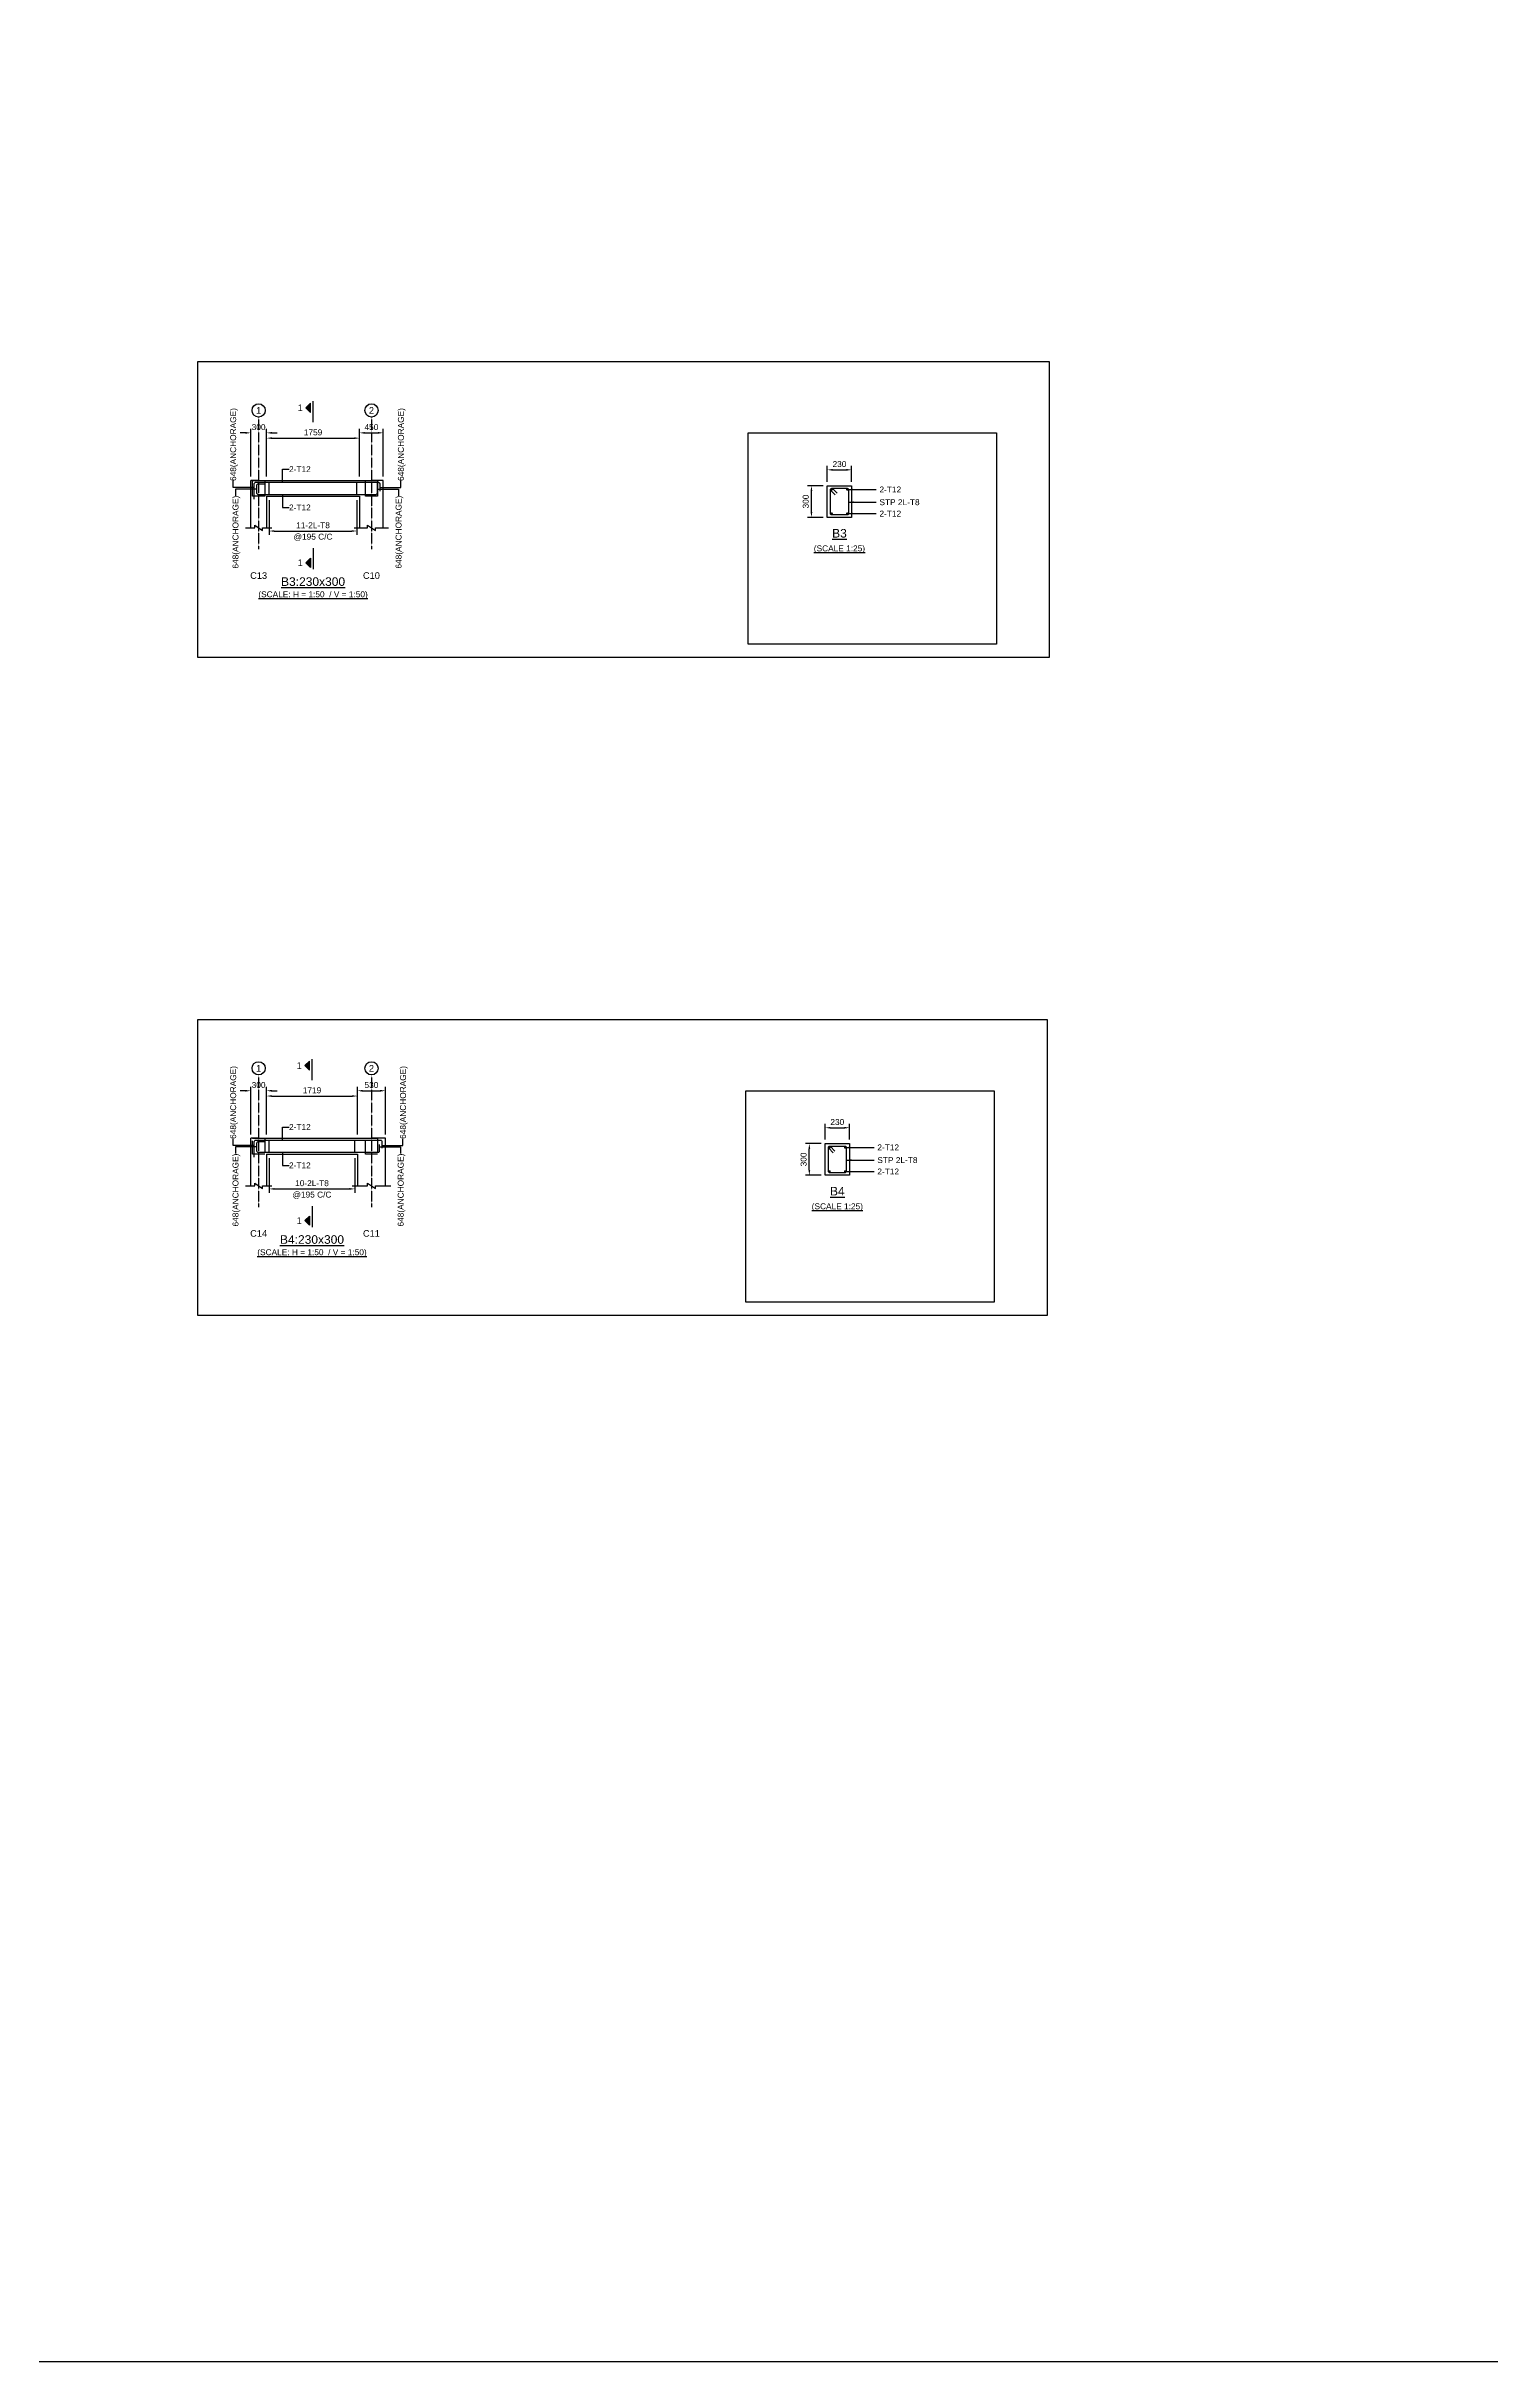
# Model space of a CAD drawing. Header units: inches. Extents: x -816171 to 9366335, y -450961 to 689132.
# Drawn here: x 2146827 to 2201482, y 141360 to 228992 of the extents above; entities that cross this region are included whole.
import ezdxf
from ezdxf.enums import TextEntityAlignment as Align

# ---------------------------------------------------------------- set-up
doc = ezdxf.new("R2010")
doc.units = ezdxf.units.IN
doc.header["$MEASUREMENT"] = 0
doc.linetypes.add('SCCenter', pattern=[1.2, 0.5, -0.3, 0.1, -0.3])
doc.linetypes.add('SCHidden', pattern=[1000, 500, -500])
for name, color, linetype in [('Concrete Line', 2, 'Continuous'), ('Cut Line', 31, 'Continuous'), ('Dimension', 31, 'Continuous'), ('Grid', 8, 'Continuous'), ('Labels', 4, 'Continuous'), ('Labels_Support', 4, 'Continuous'), ('Link', 225, 'Continuous'), ('Reinforcement', 130, 'Continuous'), ('Schedule Border', 60, 'Continuous'), ('Section Mark', 5, 'Continuous'), ('Solid', 25, 'Continuous'), ('Text', 31, 'Continuous'), ('Text_Scale', 31, 'Continuous')]:
    doc.layers.add(name, color=color, linetype=linetype)
doc.styles.add('SC-SansSerif', font='SansSerif')
doc.styles.get("Standard").update_dxf_attribs({"font": 'txt.shx'})
doc.dimstyles.new('SCBBSDimStyl', dxfattribs={"dimtxt": 225, "dimasz": 200, "dimexe": 150, "dimexo": 150, "dimgap": 100, "dimtad": 1, "dimtoh": 1, "dimdec": 0, "dimzin": 0, "dimdsep": 46, "dimtxsty": 'SC-SansSerif', "dimcen": 0.09, "dimclrd": 8, "dimclre": 8, "dimclrt": 31, "dimadec": 0, "dimazin": 0, "dimtfac": 1, "dimtdec": 0, "dimtix": 1, "dimtofl": 0, "dimtmove": 0, "dimatfit": 3, "dimfxl": 1, "dimtolj": 1, "dimtzin": 0, "dimarcsym": 0})
doc.dimstyles.get("Standard").update_dxf_attribs({"dimtxt": 0.18, "dimasz": 0.18, "dimexe": 0.18, "dimexo": 0.0625, "dimgap": 0.09, "dimtad": 0, "dimtih": 1, "dimtoh": 1, "dimdec": 4, "dimzin": 0, "dimdsep": 46, "dimtxsty": 'Standard', "dimcen": 0.09, "dimadec": 0, "dimazin": 0, "dimtfac": 1, "dimtdec": 4, "dimtofl": 0, "dimtmove": 0, "dimatfit": 3, "dimfxl": 1, "dimtolj": 1, "dimtzin": 0, "dimarcsym": 0})

# ---------------------------------------------------------------- blocks, each defined once
blk = doc.blocks.new('*D726')
at = {"layer": 'DEFPOINTS', "color": 0, "transparency": 16777216}
for p in [(2155261, 211962), (2158579, 211962), (2158579, 210647)]:
    blk.add_point(p, dxfattribs=at)
at = {"layer": 'Dimension', "color": 8, "lineweight": -2, "transparency": 16777216}
for p, q in [((2155261, 211812), (2155261, 210497)), ((2158579, 211812), (2158579, 210497)), ((2155461, 210647), (2158379, 210647))]:
    blk.add_line(p, q, dxfattribs=at)
at = {"layer": 'Dimension', "color": 8, "transparency": 16777216}
for points in [[(2155461, 210680), (2155461, 210613), (2155261, 210647)], [(2158379, 210680), (2158379, 210613), (2158579, 210647)]]:
    blk.add_solid(points, dxfattribs=at)
at = {"layer": 'Dimension', "color": 31, "transparency": 16777216, "char_height": 225, "attachment_point": 5, "style": 'SC-SansSerif'}
for s, insert in [('\\A1;@195 C/C', (2156920, 210410)), ('\\A1;11-2L-T8', (2156920, 210863))]:
    blk.add_mtext(s, dxfattribs=dict(at, insert=insert))
blk = doc.blocks.new('*D727')
at = {"layer": 'DEFPOINTS', "color": 0, "transparency": 16777216}
for p in [(2177299, 212962), (2176379, 212362), (2177299, 212362)]:
    blk.add_point(p, dxfattribs=at)
at = {"layer": 'Dimension', "color": 8, "lineweight": -2, "transparency": 16777216}
for p, q in [((2176379, 212512), (2176379, 213112)), ((2176579, 212962), (2177099, 212962)), ((2177299, 212512), (2177299, 213112))]:
    blk.add_line(p, q, dxfattribs=at)
at = {"layer": 'Dimension', "color": 8, "transparency": 16777216}
for points in [[(2176579, 212995), (2176579, 212928), (2176379, 212962)], [(2177099, 212995), (2177099, 212928), (2177299, 212962)]]:
    blk.add_solid(points, dxfattribs=at)
at = {"layer": 'Dimension', "color": 31, "transparency": 16777216, "insert": (2176839, 213178), "char_height": 225, "attachment_point": 5, "style": 'SC-SansSerif'}
blk.add_mtext('\\A1;230', dxfattribs=at)
blk = doc.blocks.new('*D728')
at = {"layer": 'DEFPOINTS', "color": 0, "transparency": 16777216}
for p in [(2175779, 212362), (2176379, 212362), (2176379, 211162)]:
    blk.add_point(p, dxfattribs=at)
at = {"layer": 'Dimension', "color": 8, "lineweight": -2, "transparency": 16777216}
for p, q in [((2176229, 212362), (2175629, 212362)), ((2175779, 211362), (2175779, 212162)), ((2176229, 211162), (2175629, 211162))]:
    blk.add_line(p, q, dxfattribs=at)
at = {"layer": 'Dimension', "color": 8, "transparency": 16777216}
for points in [[(2175746, 212162), (2175813, 212162), (2175779, 212362)], [(2175746, 211362), (2175813, 211362), (2175779, 211162)]]:
    blk.add_solid(points, dxfattribs=at)
at = {"layer": 'Dimension', "color": 31, "transparency": 16777216, "insert": (2175563, 211762), "char_height": 225, "attachment_point": 5, "rotation": 90, "style": 'SC-SansSerif'}
blk.add_mtext('\\A1;300', dxfattribs=at)
blk = doc.blocks.new('*D729')
at = {"layer": 'DEFPOINTS', "color": 0, "transparency": 16777216}
for p in [(2158679, 214162), (2155161, 212562), (2158679, 212562)]:
    blk.add_point(p, dxfattribs=at)
at = {"layer": 'Dimension', "color": 8, "lineweight": -2, "transparency": 16777216}
for p, q in [((2155161, 212712), (2155161, 214312)), ((2155361, 214162), (2158479, 214162)), ((2158679, 212712), (2158679, 214312))]:
    blk.add_line(p, q, dxfattribs=at)
at = {"layer": 'Dimension', "color": 8, "transparency": 16777216}
for points in [[(2155361, 214195), (2155361, 214128), (2155161, 214162)], [(2158479, 214195), (2158479, 214128), (2158679, 214162)]]:
    blk.add_solid(points, dxfattribs=at)
at = {"layer": 'Dimension', "color": 31, "transparency": 16777216, "insert": (2156920, 214378), "char_height": 225, "attachment_point": 5, "style": 'SC-SansSerif'}
blk.add_mtext('\\A1;1759', dxfattribs=at)
blk = doc.blocks.new('*D730')
at = {"layer": 'DEFPOINTS', "color": 0, "transparency": 16777216}
for p in [(2155161, 214362), (2154561, 212562), (2155161, 212562)]:
    blk.add_point(p, dxfattribs=at)
at = {"layer": 'Dimension', "color": 8, "lineweight": -2, "transparency": 16777216}
for p, q in [((2154361, 214362), (2154161, 214362)), ((2154561, 212712), (2154561, 214512)), ((2155161, 212712), (2155161, 214512)), ((2155361, 214362), (2155561, 214362))]:
    blk.add_line(p, q, dxfattribs=at)
at = {"layer": 'Dimension', "color": 8, "transparency": 16777216}
for points in [[(2154361, 214395), (2154361, 214328), (2154561, 214362)], [(2155361, 214395), (2155361, 214328), (2155161, 214362)]]:
    blk.add_solid(points, dxfattribs=at)
at = {"layer": 'Dimension', "color": 31, "transparency": 16777216, "insert": (2154861, 214578), "char_height": 225, "attachment_point": 5, "style": 'SC-SansSerif'}
blk.add_mtext('\\A1;300', dxfattribs=at)
blk = doc.blocks.new('*D731')
at = {"layer": 'DEFPOINTS', "color": 0, "transparency": 16777216}
for p in [(2159579, 214362), (2158679, 212562), (2159579, 212562)]:
    blk.add_point(p, dxfattribs=at)
at = {"layer": 'Dimension', "color": 8, "lineweight": -2, "transparency": 16777216}
for p, q in [((2158679, 212712), (2158679, 214512)), ((2158879, 214362), (2159379, 214362)), ((2159579, 212712), (2159579, 214512))]:
    blk.add_line(p, q, dxfattribs=at)
at = {"layer": 'Dimension', "color": 8, "transparency": 16777216}
for points in [[(2158879, 214395), (2158879, 214328), (2158679, 214362)], [(2159379, 214395), (2159379, 214328), (2159579, 214362)]]:
    blk.add_solid(points, dxfattribs=at)
at = {"layer": 'Dimension', "color": 31, "transparency": 16777216, "insert": (2159129, 214578), "char_height": 225, "attachment_point": 5, "style": 'SC-SansSerif'}
blk.add_mtext('\\A1;450', dxfattribs=at)
blk = doc.blocks.new('*D732')
at = {"layer": 'DEFPOINTS', "color": 0, "transparency": 16777216}
for p in [(2155261, 187062), (2158499, 187062), (2158499, 185747)]:
    blk.add_point(p, dxfattribs=at)
at = {"layer": 'Dimension', "color": 8, "lineweight": -2, "transparency": 16777216}
for p, q in [((2155261, 186912), (2155261, 185597)), ((2158499, 186912), (2158499, 185597)), ((2155461, 185747), (2158299, 185747))]:
    blk.add_line(p, q, dxfattribs=at)
at = {"layer": 'Dimension', "color": 8, "transparency": 16777216}
for points in [[(2155461, 185780), (2155461, 185713), (2155261, 185747)], [(2158299, 185780), (2158299, 185713), (2158499, 185747)]]:
    blk.add_solid(points, dxfattribs=at)
at = {"layer": 'Dimension', "color": 31, "transparency": 16777216, "char_height": 225, "attachment_point": 5, "style": 'SC-SansSerif'}
for s, insert in [('\\A1;10-2L-T8', (2156880, 185963)), ('\\A1;@195 C/C', (2156880, 185510))]:
    blk.add_mtext(s, dxfattribs=dict(at, insert=insert))
blk = doc.blocks.new('*D721')
at = {"layer": 'DEFPOINTS', "color": 0, "transparency": 16777216}
for p in [(2177219, 188062), (2176299, 187462), (2177219, 187462)]:
    blk.add_point(p, dxfattribs=at)
at = {"layer": 'Dimension', "color": 8, "lineweight": -2, "transparency": 16777216}
for p, q in [((2176299, 187612), (2176299, 188212)), ((2176499, 188062), (2177019, 188062)), ((2177219, 187612), (2177219, 188212))]:
    blk.add_line(p, q, dxfattribs=at)
at = {"layer": 'Dimension', "color": 8, "transparency": 16777216}
for points in [[(2176499, 188095), (2176499, 188028), (2176299, 188062)], [(2177019, 188095), (2177019, 188028), (2177219, 188062)]]:
    blk.add_solid(points, dxfattribs=at)
at = {"layer": 'Dimension', "color": 31, "transparency": 16777216, "insert": (2176759, 188278), "char_height": 225, "attachment_point": 5, "style": 'SC-SansSerif'}
blk.add_mtext('\\A1;230', dxfattribs=at)
blk = doc.blocks.new('*D722')
at = {"layer": 'DEFPOINTS', "color": 0, "transparency": 16777216}
for p in [(2175699, 187462), (2176299, 187462), (2176299, 186262)]:
    blk.add_point(p, dxfattribs=at)
at = {"layer": 'Dimension', "color": 8, "lineweight": -2, "transparency": 16777216}
for p, q in [((2176149, 187462), (2175549, 187462)), ((2175699, 186462), (2175699, 187262)), ((2176149, 186262), (2175549, 186262))]:
    blk.add_line(p, q, dxfattribs=at)
at = {"layer": 'Dimension', "color": 8, "transparency": 16777216}
for points in [[(2175666, 187262), (2175733, 187262), (2175699, 187462)], [(2175666, 186462), (2175733, 186462), (2175699, 186262)]]:
    blk.add_solid(points, dxfattribs=at)
at = {"layer": 'Dimension', "color": 31, "transparency": 16777216, "insert": (2175483, 186862), "char_height": 225, "attachment_point": 5, "rotation": 90, "style": 'SC-SansSerif'}
blk.add_mtext('\\A1;300', dxfattribs=at)
blk = doc.blocks.new('*D723')
at = {"layer": 'DEFPOINTS', "color": 0, "transparency": 16777216}
for p in [(2158599, 189262), (2155161, 187662), (2158599, 187662)]:
    blk.add_point(p, dxfattribs=at)
at = {"layer": 'Dimension', "color": 8, "lineweight": -2, "transparency": 16777216}
for p, q in [((2155161, 187812), (2155161, 189412)), ((2158599, 187812), (2158599, 189412)), ((2155361, 189262), (2158399, 189262))]:
    blk.add_line(p, q, dxfattribs=at)
at = {"layer": 'Dimension', "color": 8, "transparency": 16777216}
for points in [[(2155361, 189295), (2155361, 189228), (2155161, 189262)], [(2158399, 189295), (2158399, 189228), (2158599, 189262)]]:
    blk.add_solid(points, dxfattribs=at)
at = {"layer": 'Dimension', "color": 31, "transparency": 16777216, "insert": (2156880, 189478), "char_height": 225, "attachment_point": 5, "style": 'SC-SansSerif'}
blk.add_mtext('\\A1;1719', dxfattribs=at)
blk = doc.blocks.new('*D724')
at = {"layer": 'DEFPOINTS', "color": 0, "transparency": 16777216}
for p in [(2155161, 189462), (2154561, 187662), (2155161, 187662)]:
    blk.add_point(p, dxfattribs=at)
at = {"layer": 'Dimension', "color": 8, "lineweight": -2, "transparency": 16777216}
for p, q in [((2154361, 189462), (2154161, 189462)), ((2154561, 187812), (2154561, 189612)), ((2155161, 187812), (2155161, 189612)), ((2155361, 189462), (2155561, 189462))]:
    blk.add_line(p, q, dxfattribs=at)
at = {"layer": 'Dimension', "color": 8, "transparency": 16777216}
for points in [[(2154361, 189495), (2154361, 189428), (2154561, 189462)], [(2155361, 189495), (2155361, 189428), (2155161, 189462)]]:
    blk.add_solid(points, dxfattribs=at)
at = {"layer": 'Dimension', "color": 31, "transparency": 16777216, "insert": (2154861, 189678), "char_height": 225, "attachment_point": 5, "style": 'SC-SansSerif'}
blk.add_mtext('\\A1;300', dxfattribs=at)
blk = doc.blocks.new('*D725')
at = {"layer": 'DEFPOINTS', "color": 0, "transparency": 16777216}
for p in [(2159659, 189462), (2158599, 187662), (2159659, 187662)]:
    blk.add_point(p, dxfattribs=at)
at = {"layer": 'Dimension', "color": 8, "lineweight": -2, "transparency": 16777216}
for p, q in [((2158599, 187812), (2158599, 189612)), ((2158799, 189462), (2159459, 189462)), ((2159659, 187812), (2159659, 189612))]:
    blk.add_line(p, q, dxfattribs=at)
at = {"layer": 'Dimension', "color": 8, "transparency": 16777216}
for points in [[(2158799, 189495), (2158799, 189428), (2158599, 189462)], [(2159459, 189495), (2159459, 189428), (2159659, 189462)]]:
    blk.add_solid(points, dxfattribs=at)
at = {"layer": 'Dimension', "color": 31, "transparency": 16777216, "insert": (2159129, 189678), "char_height": 225, "attachment_point": 5, "style": 'SC-SansSerif'}
blk.add_mtext('\\A1;530', dxfattribs=at)

msp = doc.modelspace()

# ---------------------------------------------------------------- hatches: boundary and pattern name
at = {"layer": 'Solid'}
for points in [[(2156820.39334, 215486.73918), (2156645.39334, 215311.73918), (2156820.39334, 215136.73918), (2156820.39334, 215486.73918)], [(2156820.39334, 209271.73918), (2156645.39334, 209446.73918), (2156820.39334, 209621.73918), (2156820.39334, 209271.73918)], [(2156780.39334, 190586.73918), (2156605.39334, 190411.73918), (2156780.39334, 190236.73918), (2156780.39334, 190586.73918)], [(2156780.39334, 184371.73918), (2156605.39334, 184546.73918), (2156780.39334, 184721.73918), (2156780.39334, 184371.73918)]]:
    msp.add_hatch(color=256, dxfattribs=at).paths.add_polyline_path(points, flags=0)

# ---------------------------------------------------------------- linework, layer by layer
msp.add_lwpolyline([(2000412.32625, 318372.88978), (2348618.24071, 318372.88978), (2348618.24071, 141360.22388), (2000412.32625, 141360.22388)], close=True)
at = {"layer": 'Concrete Line'}
for p, q in [((2154561.39334, 210761.73918), (2154561.39334, 212561.73918)), ((2154861.39334, 212561.73918), (2154561.39334, 212561.73918)), ((2159579.39334, 212561.73918), (2159129.39334, 212561.73918)), ((2159579.39334, 210761.73918), (2159579.39334, 212561.73918)), ((2155161.39334, 211961.73918), (2155161.39334, 210761.73918)), ((2158679.39334, 211961.73918), (2158679.39334, 210761.73918)), ((2154561.39334, 185861.73918), (2154561.39334, 187661.73918)), ((2154861.39334, 187661.73918), (2154561.39334, 187661.73918)), ((2159659.39334, 187661.73918), (2159129.39334, 187661.73918)), ((2159659.39334, 185861.73918), (2159659.39334, 187661.73918)), ((2155161.39334, 187061.73918), (2155161.39334, 185861.73918)), ((2158599.39334, 187061.73918), (2158599.39334, 185861.73918))]:
    msp.add_line(p, q, dxfattribs=at)
for points in [[(2154631.39334, 212561.73918), (2155091.39334, 212561.73918), (2155091.39334, 212561.73918), (2155091.39334, 211961.73918), (2155091.39334, 211961.73918), (2154631.39334, 211961.73918), (2154631.39334, 211961.73918), (2154631.39334, 212561.73918)], [(2158899.39334, 212561.73918), (2159359.39334, 212561.73918), (2159359.39334, 212561.73918), (2159359.39334, 211961.73918), (2159359.39334, 211961.73918), (2158899.39334, 211961.73918), (2158899.39334, 211961.73918), (2158899.39334, 212561.73918)], [(2176379.39334, 212361.73918), (2177299.39334, 212361.73918), (2177299.39334, 211161.73918), (2176379.39334, 211161.73918)], [(2176299.39334, 187461.73918), (2177219.39334, 187461.73918), (2177219.39334, 186261.73918), (2176299.39334, 186261.73918)]]:
    msp.add_lwpolyline(points, close=True, dxfattribs=at)
for points in [[(2154861.39334, 212561.73918), (2159129.39334, 212561.73918)], [(2155161.39334, 211961.73918), (2158679.39334, 211961.73918)], [(2154861.39334, 187661.73918), (2159129.39334, 187661.73918)], [(2155161.39334, 187061.73918), (2158599.39334, 187061.73918)]]:
    msp.add_lwpolyline(points, dxfattribs=at)
at = {"layer": 'Concrete Line', "linetype": 'SCHidden'}
for points in [[(2154631.39334, 187661.73918), (2155091.39334, 187661.73918), (2155091.39334, 187661.73918), (2155091.39334, 187061.73918), (2155091.39334, 187061.73918), (2154631.39334, 187061.73918), (2154631.39334, 187061.73918), (2154631.39334, 187661.73918)], [(2158899.39334, 187661.73918), (2159359.39334, 187661.73918), (2159359.39334, 187661.73918), (2159359.39334, 187061.73918), (2159359.39334, 187061.73918), (2158899.39334, 187061.73918), (2158899.39334, 187061.73918), (2158899.39334, 187661.73918)]]:
    msp.add_lwpolyline(points, close=True, dxfattribs=at)
at = {"layer": 'Cut Line'}
for points in [[(2154361.39334, 210761.73918), (2154711.39334, 210761.73918), (2154711.39334, 210861.73918), (2155011.39334, 210661.73918), (2155011.39334, 210761.73918), (2155361.39334, 210761.73918)], [(2158479.39334, 210761.73918), (2158979.39334, 210761.73918), (2158979.39334, 210861.73918), (2159279.39334, 210661.73918), (2159279.39334, 210761.73918), (2159779.39334, 210761.73918)], [(2154361.39334, 185861.73918), (2154711.39334, 185861.73918), (2154711.39334, 185961.73918), (2155011.39334, 185761.73918), (2155011.39334, 185861.73918), (2155361.39334, 185861.73918)], [(2158399.39334, 185861.73918), (2158979.39334, 185861.73918), (2158979.39334, 185961.73918), (2159279.39334, 185761.73918), (2159279.39334, 185861.73918), (2159859.39334, 185861.73918)]]:
    msp.add_lwpolyline(points, dxfattribs=at)
at = {"layer": 'Grid', "linetype": 'SCCenter'}
for p, q in [((2154861.39334, 214961.73918), (2154861.39334, 209961.73918)), ((2159129.39334, 214961.73918), (2159129.39334, 209961.73918)), ((2154861.39334, 190061.73918), (2154861.39334, 185061.73918)), ((2159129.39334, 190061.73918), (2159129.39334, 185061.73918))]:
    msp.add_line(p, q, dxfattribs=at)
at = {"layer": 'Grid'}
for centre in [(2154861.39334, 215211.73918), (2159129.39334, 215211.73918), (2154861.39334, 190311.73918), (2159129.39334, 190311.73918)]:
    msp.add_circle(centre, 250, dxfattribs=at)
at = {"layer": 'Link'}
for p, q in [((2155261.39334, 212021.73918), (2155261.39334, 212501.73918)), ((2158579.39334, 212021.73918), (2158579.39334, 212501.73918)), ((2155261.39334, 187121.73918), (2155261.39334, 187601.73918)), ((2158499.39334, 187121.73918), (2158499.39334, 187601.73918))]:
    msp.add_line(p, q, dxfattribs=at)
for points in [[(2176682.57205, 212015.50664), (2176512.86643, 212185.21227, -0.6681786379), (2176545.39334, 212263.73918), (2177133.39334, 212263.73918, -0.4142135624), (2177179.39334, 212217.73918), (2177179.39334, 211305.73918, -0.4142135624), (2177133.39334, 211259.73918), (2176545.39334, 211259.73918, -0.4142135624), (2176499.39334, 211305.73918), (2176499.39334, 212217.73918, -0.6681786379), (2176577.92025, 212250.2661), (2176747.62588, 212080.56047)], [(2176602.57205, 187115.50664), (2176432.86643, 187285.21227, -0.6681786379), (2176465.39334, 187363.73918), (2177053.39334, 187363.73918, -0.4142135624), (2177099.39334, 187317.73918), (2177099.39334, 186405.73918, -0.4142135624), (2177053.39334, 186359.73918), (2176465.39334, 186359.73918, -0.4142135624), (2176419.39334, 186405.73918), (2176419.39334, 187317.73918, -0.6681786379), (2176497.92025, 187350.2661), (2176667.62588, 187180.56047)]]:
    msp.add_lwpolyline(points, format="xyb", dxfattribs=at)
at = {"layer": 'Reinforcement'}
for points in [[(2154697.39334, 211849.73918), (2154697.39334, 212439.73918, -0.4142135624), (2154747.39334, 212489.73918), (2159393.39334, 212489.73918, -0.4142135624), (2159443.39334, 212439.73918), (2159443.39334, 212149.73918)], [(2155085.39334, 212425.73918), (2154835.39334, 212425.73918, 0.4142135624), (2154785.39334, 212375.73918), (2154785.39334, 212083.73918, 0.4142135624), (2154835.39334, 212033.73918), (2159305.39334, 212033.73918, 0.4142135624), (2159355.39334, 212083.73918), (2159355.39334, 212461.73918)], [(2154697.39334, 186949.73918), (2154697.39334, 187539.73918, -0.4142135624), (2154747.39334, 187589.73918), (2159473.39334, 187589.73918, -0.4142135624), (2159523.39334, 187539.73918), (2159523.39334, 187289.73918)], [(2155085.39334, 187525.73918), (2154835.39334, 187525.73918, 0.4142135624), (2154785.39334, 187475.73918), (2154785.39334, 187183.73918, 0.4142135624), (2154835.39334, 187133.73918), (2159385.39334, 187133.73918, 0.4142135624), (2159435.39334, 187183.73918), (2159435.39334, 187433.73918)]]:
    msp.add_lwpolyline(points, format="xyb", dxfattribs=at)
at = {"layer": 'Reinforcement', "const_width": 46}
for points in [[(2176522.39334, 212217.73918, 1), (2176568.39334, 212217.73918, 1)], [(2177110.39334, 212217.73918, 1), (2177156.39334, 212217.73918, 1)], [(2176522.39334, 211305.73918, 1), (2176568.39334, 211305.73918, 1)], [(2177110.39334, 211305.73918, 1), (2177156.39334, 211305.73918, 1)], [(2176442.39334, 187317.73918, 1), (2176488.39334, 187317.73918, 1)], [(2177030.39334, 187317.73918, 1), (2177076.39334, 187317.73918, 1)], [(2176442.39334, 186405.73918, 1), (2176488.39334, 186405.73918, 1)], [(2177030.39334, 186405.73918, 1), (2177076.39334, 186405.73918, 1)]]:
    msp.add_lwpolyline(points, format="xyb", close=True, dxfattribs=at)
at = {"layer": 'Schedule Border'}
for points in [[(2152561.39334, 217061.73918), (2184779.39334, 217061.73918), (2184779.39334, 205861.73918), (2152561.39334, 205861.73918)], [(2173379.39334, 214361.73918), (2182779.39334, 214361.73918), (2182779.39334, 206361.73918), (2173379.39334, 206361.73918)], [(2152561.39334, 192161.73918), (2184699.39334, 192161.73918), (2184699.39334, 180961.73918), (2152561.39334, 180961.73918)], [(2173299.39334, 189461.73918), (2182699.39334, 189461.73918), (2182699.39334, 181461.73918), (2173299.39334, 181461.73918)]]:
    msp.add_lwpolyline(points, close=True, dxfattribs=at)
at = {"layer": 'Section Mark'}
for points in [[(2156820.39334, 215486.73918), (2156645.39334, 215311.73918), (2156820.39334, 215136.73918), (2156820.39334, 215486.73918)], [(2156920.39334, 214761.73918), (2156920.39334, 215561.73918)], [(2156820.39334, 209271.73918), (2156645.39334, 209446.73918), (2156820.39334, 209621.73918), (2156820.39334, 209271.73918)], [(2156920.39334, 209996.73918), (2156920.39334, 209196.73918)], [(2156780.39334, 190586.73918), (2156605.39334, 190411.73918), (2156780.39334, 190236.73918), (2156780.39334, 190586.73918)], [(2156880.39334, 189861.73918), (2156880.39334, 190661.73918)], [(2156880.39334, 185096.73918), (2156880.39334, 184296.73918)], [(2156780.39334, 184371.73918), (2156605.39334, 184546.73918), (2156780.39334, 184721.73918), (2156780.39334, 184371.73918)]]:
    msp.add_lwpolyline(points, dxfattribs=at)

# ---------------------------------------------------------------- texts
at = {"layer": 'Grid', "style": 'SC-SansSerif'}
for s, p in [('1', (2154861.39334, 215211.73918)), ('2', (2159129.39334, 215211.73918)), ('1', (2154861.39334, 190311.73918)), ('2', (2159129.39334, 190311.73918))]:
    msp.add_text(s, height=250, dxfattribs=at).set_placement(p, align=Align.MIDDLE)
at = {"layer": 'Labels', "style": 'SC-SansSerif'}
for s, p in [('%%uB3', (2176839.39334, 210561.73918)), ('%%uB4', (2176759.39334, 185661.73918))]:
    msp.add_text(s, height=325, dxfattribs=at).set_placement(p, align=Align.MIDDLE)
for s, p in [('%%uB3:230x300', (2156920.39334, 208471.73918)), ('%%uB4:230x300', (2156880.39334, 183571.73918))]:
    msp.add_text(s, height=325, dxfattribs=at).set_placement(p, align=Align.BOTTOM_CENTER)
at = {"layer": 'Labels_Support', "style": 'SC-SansSerif'}
for s, p in [('C13', (2154861.39334, 208761.73918)), ('C10', (2159129.39334, 208761.73918)), ('C14', (2154861.39334, 183861.73918)), ('C11', (2159129.39334, 183861.73918))]:
    msp.add_text(s, height=250, dxfattribs=at).set_placement(p, align=Align.BOTTOM_CENTER)
at = {"layer": 'Section Mark', "style": 'SC-SansSerif'}
for p in [(2156532.89334, 215311.73918), (2156532.89334, 209446.73918), (2156492.89334, 190411.73918), (2156492.89334, 184546.73918)]:
    msp.add_text('1', height=250, dxfattribs=at).set_placement(p, align=Align.MIDDLE_RIGHT)
at = {"layer": 'Text', "style": 'SC-SansSerif'}
for p in [(2153897.39334, 212539.73918), (2160243.39334, 212539.73918), (2153897.39334, 187639.73918), (2160323.39334, 187639.73918)]:
    msp.add_text('648(ANCHORAGE)', height=225, rotation=90, dxfattribs=at).set_placement(p, align=Align.MIDDLE_LEFT)
for s, p in [('2-T12', (2156011.39334, 212986.73918)), ('2-T12', (2178353.39334, 212217.73918)), ('2-T12', (2156011.39334, 211536.73918)), ('STP 2L-T8', (2178353.39334, 211737.73918)), ('2-T12', (2178353.39334, 211305.73918)), ('2-T12', (2156011.39334, 188086.73918)), ('2-T12', (2156011.39334, 186636.73918)), ('STP 2L-T8', (2178273.39334, 186837.73918)), ('2-T12', (2178273.39334, 187317.73918)), ('2-T12', (2178273.39334, 186405.73918))]:
    msp.add_text(s, height=225, dxfattribs=at).set_placement(p, align=Align.MIDDLE_LEFT)
for p in [(2153985.39334, 211983.73918), (2160155.39334, 211983.73918), (2153985.39334, 187083.73918), (2160235.39334, 187083.73918)]:
    msp.add_text('648(ANCHORAGE)', height=225, rotation=90, dxfattribs=at).set_placement(p, align=Align.MIDDLE_RIGHT)
for p in [(2176839.39334, 209961.73918), (2176759.39334, 185061.73918)]:
    msp.add_text('%%u(SCALE 1:25)', height=225, dxfattribs=at).set_placement(p, align=Align.MIDDLE)
at = {"layer": 'Text_Scale', "style": 'SC-SansSerif'}
for p in [(2156920.39334, 208071.73918), (2156880.39334, 183171.73918)]:
    msp.add_text('%%u(SCALE: H = 1:50  / V = 1:50)', height=225, dxfattribs=at).set_placement(p, align=Align.BOTTOM_CENTER)

# ---------------------------------------------------------------- dimensions: what is measured, and where the dimension line sits
at = {"layer": 'Dimension'}
for base, p1, p2, text, picture, middle in [((2155161.39334, 214361.73918), (2154561.39334, 212561.73918), (2155161.39334, 212561.73918), '300', '*D730', (2154861.39334, 214577.78857)), ((2159579.39334, 214361.73918), (2158679.39334, 212561.73918), (2159579.39334, 212561.73918), '450', '*D731', (2159129.39334, 214577.63425)), ((2158679.39334, 214161.73918), (2155161.39334, 212561.73918), (2158679.39334, 212561.73918), '1759', '*D729', (2156920.39334, 214377.63425)), ((2158579.39334, 210646.73918), (2155261.39334, 211961.73918), (2158579.39334, 211961.73918), '11-2L-T8\\X@195 C/C', '*D726', (2156920.39334, 210646.73918)), ((2155161.39334, 189461.73918), (2154561.39334, 187661.73918), (2155161.39334, 187661.73918), '300', '*D724', (2154861.39334, 189677.78857)), ((2158599.39334, 189261.73918), (2155161.39334, 187661.73918), (2158599.39334, 187661.73918), '1719', '*D723', (2156880.39334, 189477.63425)), ((2159659.39334, 189461.73918), (2158599.39334, 187661.73918), (2159659.39334, 187661.73918), '530', '*D725', (2159129.39334, 189677.78857)), ((2158499.39334, 185746.73918), (2155261.39334, 187061.73918), (2158499.39334, 187061.73918), '10-2L-T8\\X@195 C/C', '*D732', (2156880.39334, 185746.73918))]:
    dim = msp.add_linear_dim(base=base, p1=p1, p2=p2, text=text, dimstyle='SCBBSDimStyl', dxfattribs=at)
    dim.commit()
    dim.dimension.update_dxf_attribs({"geometry": picture, "text_midpoint": middle})
for base, p1, p2, angle, text, picture, middle in [((2177299.39334, 212961.73918), (2176379.39334, 212361.73918), (2177299.39334, 212361.73918), 0, '230', '*D727', (2176839.39334, 212961.73918)), ((2175779.39334, 212361.73918), (2176379.39334, 211161.73918), (2176379.39334, 212361.73918), 90, '300', '*D728', (2175779.39334, 211761.73918)), ((2177219.39334, 188061.73918), (2176299.39334, 187461.73918), (2177219.39334, 187461.73918), 0, '230', '*D721', (2176759.39334, 188061.73918)), ((2175699.39334, 187461.73918), (2176299.39334, 186261.73918), (2176299.39334, 187461.73918), 90, '300', '*D722', (2175699.39334, 186861.73918))]:
    dim = msp.add_linear_dim(base=base, p1=p1, p2=p2, angle=angle, text=text, dimstyle='SCBBSDimStyl', override={"dimjust": 0}, dxfattribs=at)
    dim.commit()
    dim.dimension.update_dxf_attribs({"geometry": picture, "text_midpoint": middle, "dimtype": 161})

# ---------------------------------------------------------------- leaders
at = {"layer": 'Dimension', "color": 8}
for points, dimstyle in [([(2155761.39334, 212489.73918), (2155761.39334, 212986.73918), (2156011.39334, 212986.73918)], 'Standard'), ([(2154697.39334, 212289.73918), (2153897.39334, 212289.73918), (2153897.39334, 212539.73918)], 'Standard'), ([(2154785.39334, 212233.73918), (2153985.39334, 212233.73918), (2153985.39334, 211983.73918)], 'Standard'), ([(2159355.39334, 212233.73918), (2160155.39334, 212233.73918), (2160155.39334, 211983.73918)], 'Standard'), ([(2159443.39334, 212289.73918), (2160243.39334, 212289.73918), (2160243.39334, 212539.73918)], 'Standard'), ([(2177133.39334, 212217.73918), (2177633.39334, 212217.73918), (2178233.39334, 212217.73918)], 'SCBBSDimStyl'), ([(2155761.39334, 212033.73918), (2155761.39334, 211536.73918), (2156011.39334, 211536.73918)], 'Standard'), ([(2177133.39334, 211305.73918), (2177633.39334, 211305.73918), (2178233.39334, 211305.73918)], 'SCBBSDimStyl'), ([(2177179.39334, 211737.73918), (2178233.39334, 211737.73918)], 'SCBBSDimStyl'), ([(2154697.39334, 187389.73918), (2153897.39334, 187389.73918), (2153897.39334, 187639.73918)], 'Standard'), ([(2155761.39334, 187589.73918), (2155761.39334, 188086.73918), (2156011.39334, 188086.73918)], 'Standard'), ([(2159523.39334, 187389.73918), (2160323.39334, 187389.73918), (2160323.39334, 187639.73918)], 'Standard'), ([(2154785.39334, 187333.73918), (2153985.39334, 187333.73918), (2153985.39334, 187083.73918)], 'Standard'), ([(2155761.39334, 187133.73918), (2155761.39334, 186636.73918), (2156011.39334, 186636.73918)], 'Standard'), ([(2159435.39334, 187333.73918), (2160235.39334, 187333.73918), (2160235.39334, 187083.73918)], 'Standard'), ([(2177053.39334, 187317.73918), (2177553.39334, 187317.73918), (2178153.39334, 187317.73918)], 'SCBBSDimStyl'), ([(2177099.39334, 186837.73918), (2178153.39334, 186837.73918)], 'SCBBSDimStyl'), ([(2177053.39334, 186405.73918), (2177553.39334, 186405.73918), (2178153.39334, 186405.73918)], 'SCBBSDimStyl')]:
    msp.add_leader(points, dimstyle=dimstyle, dxfattribs=at)

doc.saveas('drawing.dxf')
